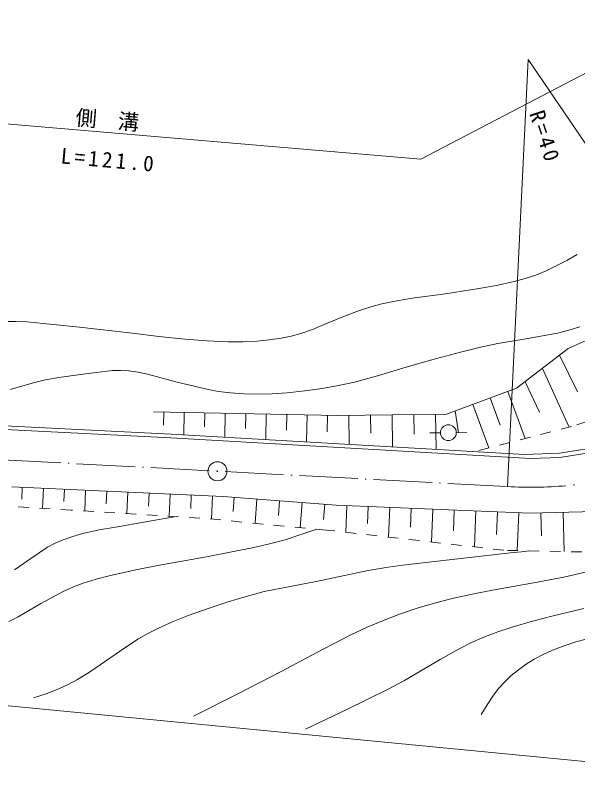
# Model space of a CAD drawing. Units: millimetres, scale not verified. Extents: x 62358 to 702358, y -11416 to 348584.
# Drawn here: x 184010 to 236948, y 214092 to 286445 of the extents above; entities that cross this region are included whole.
import ezdxf
from ezdxf.enums import TextEntityAlignment as Align

# ---------------------------------------------------------------- set-up
doc = ezdxf.new("R2010")
doc.units = ezdxf.units.MM
doc.header["$LTSCALE"] = 1000
doc.linetypes.add('USER1', pattern=[7.000001, 5.508197, -0.688525, 0.114754, -0.688525])
doc.linetypes.add('USER3', pattern=[2, 1, -1])
doc.layers.add('S-SUV', color=7, linetype='Continuous', lineweight=13)
doc.styles.add('ＭＳ ゴシック', font='')
doc.styles.get('ＭＳ ゴシック').set_extended_font_data('MS Gothic')

msp = doc.modelspace()

# ---------------------------------------------------------------- linework, layer by layer
at = {"layer": 'S-SUV'}
for p, q in [((222193, 272914), (248146, 286445)), ((230337, 242064), (232285, 282300)), ((254679, 249321), (232285, 282300)), ((222193, 272914), (152328, 278833)), ((234937, 262847), (235929, 263371)), ((235929, 263371), (236913, 263917)), ((233983, 262389), (234937, 262847)), ((232004, 261654), (233015, 261992)), ((233015, 261992), (233983, 262389)), ((229324, 261016), (230981, 261376)), ((230981, 261376), (232004, 261654)), ((224507, 260232), (227656, 260716)), ((227656, 260716), (229324, 261016)), ((219920, 259570), (221359, 259809)), ((221359, 259809), (224507, 260232)), ((236052, 255066), (247077, 260059)), ((217394, 258978), (218502, 259274)), ((218502, 259274), (219920, 259570)), ((214691, 258002), (216312, 258628)), ((216312, 258628), (217394, 258978)), ((183046, 257615), (184073, 257626)), ((184073, 257626), (185101, 257576)), ((213090, 257320), (214691, 258002)), ((185101, 257576), (190062, 257081)), ((190062, 257081), (195027, 256526)), ((210881, 256482), (211990, 256870)), ((211990, 256870), (213090, 257320)), ((236109, 256790), (237146, 257126)), ((195027, 256526), (197514, 256203)), ((197514, 256203), (200007, 255940)), ((209035, 256038), (209966, 256231)), ((209966, 256231), (210881, 256482)), ((232251, 256001), (235064, 256514)), ((235064, 256514), (236109, 256790)), ((200007, 255940), (202023, 255798)), ((202023, 255798), (204050, 255715)), ((204050, 255715), (205418, 255713)), ((205418, 255713), (206786, 255771)), ((206786, 255771), (207914, 255874)), ((207914, 255874), (209035, 256038)), ((227677, 255164), (229435, 255548)), ((229435, 255548), (232251, 256001)), ((223096, 253960), (225933, 254720)), ((225933, 254720), (227677, 255164)), ((231206, 251321), (236052, 255066)), ((220275, 253141), (223096, 253960)), ((235244, 254442), (236925, 250976)), ((188110, 252348), (190627, 252695)), ((190627, 252695), (193167, 252984)), ((193167, 252984), (193912, 253001)), ((193912, 253001), (194664, 252958)), ((194664, 252958), (195561, 252832)), ((195561, 252832), (196464, 252645)), ((196464, 252645), (199241, 251906)), ((218109, 252495), (220275, 253141)), ((233629, 253194), (236115, 247736)), ((183513, 251212), (185595, 251816)), ((185595, 251816), (186846, 252112)), ((186846, 252112), (188110, 252348)), ((199241, 251906), (202022, 251229)), ((214425, 251579), (215937, 251911)), ((215937, 251911), (218109, 252495)), ((232014, 251945), (233368, 249074)), ((202022, 251229), (203141, 251030)), ((209605, 250900), (211255, 251074)), ((211255, 251074), (212900, 251307)), ((212900, 251307), (214425, 251579)), ((224598, 248898), (231206, 251321)), ((203141, 251030), (204272, 250890)), ((204272, 250890), (205520, 250804)), ((205520, 250804), (206782, 250777)), ((206782, 250777), (208190, 250809)), ((208190, 250809), (209605, 250900)), ((228728, 250413), (229664, 247859)), ((230380, 251018), (232001, 246598)), ((227076, 249807), (228576, 245716)), ((197018, 249118), (214376, 248766)), ((197983, 249099), (197957, 247847)), ((199911, 249060), (199868, 246909)), ((201840, 249021), (201813, 247692)), ((203769, 248981), (203722, 246703)), ((205697, 248942), (205669, 247537)), ((207626, 248903), (207577, 246496)), ((214376, 248766), (224598, 248898)), ((225424, 249201), (225726, 247137)), ((174239, 248225), (198681, 247011)), ((209555, 248864), (209525, 247382)), ((211483, 248825), (211432, 246290)), ((213412, 248786), (213380, 247227)), ((215399, 248779), (215433, 246076)), ((217443, 248806), (217465, 247102)), ((219487, 248832), (219525, 245857)), ((221531, 248858), (221555, 246992)), ((223575, 248885), (223617, 245638)), ((198662, 246662), (174207, 247877)), ((198681, 247011), (231944, 245102)), ((224030, 247138), (223030, 247123)), ((225530, 247163), (226530, 247182)), ((232516, 244719), (198662, 246662)), ((235246, 245199), (239201, 245838)), ((239292, 245447), (235284, 244800)), ((231944, 245102), (235246, 245199)), ((235284, 244800), (232516, 244719)), ((183663, 242034), (203562, 241139)), ((184658, 241989), (184608, 240879)), ((186648, 241900), (186563, 240016)), ((188638, 241810), (188586, 240660)), ((190628, 241721), (190540, 239772)), ((192618, 241631), (192564, 240442)), ((194608, 241542), (194517, 239528)), ((196598, 241452), (196542, 240224)), ((198588, 241363), (198494, 239284)), ((200577, 241273), (200521, 240007)), ((202567, 241184), (202469, 239004)), ((203562, 241139), (214201, 240314)), ((204626, 241056), (204522, 239712)), ((206754, 240892), (206577, 238614)), ((208881, 240727), (208774, 239338)), ((211009, 240562), (210827, 238211)), ((213137, 240397), (213026, 238964)), ((214201, 240314), (232427, 239561)), ((215213, 240272), (215110, 237770)), ((217238, 240189), (217173, 238599)), ((219263, 240105), (219148, 237309)), ((221289, 240021), (221216, 238255)), ((223314, 239938), (223186, 236847)), ((225339, 239854), (225259, 237912)), ((227364, 239770), (227224, 236386)), ((229389, 239687), (229302, 237568)), ((231414, 239603), (231267, 236043)), ((232427, 239561), (238726, 239732)), ((233477, 239590), (233535, 237432)), ((235576, 239647), (235677, 235949)), ((196285, 238733), (199141, 239244)), ((191895, 237980), (193425, 238260)), ((193425, 238260), (196285, 238733)), ((210902, 237539), (212390, 238063)), ((188499, 237048), (189427, 237372)), ((189427, 237372), (190377, 237641)), ((190377, 237641), (191895, 237980)), ((209411, 237063), (210902, 237539)), ((187031, 236351), (187747, 236725)), ((187747, 236725), (188499, 237048)), ((206449, 236319), (207939, 236662)), ((207939, 236662), (209411, 237063)), ((185472, 235310), (187031, 236351)), ((202013, 235465), (206449, 236319)), ((230914, 235845), (231659, 235931)), ((231659, 235931), (232403, 236019)), ((183941, 234214), (185472, 235310)), ((197576, 234674), (202013, 235465)), ((220989, 234738), (225948, 235285)), ((225948, 235285), (230914, 235845)), ((195204, 234200), (197576, 234674)), ((217230, 234161), (219100, 234479)), ((219100, 234479), (220989, 234738)), ((235657, 233530), (240337, 234659)), ((192848, 233668), (195204, 234200)), ((212336, 233143), (217230, 234161)), ((189474, 232631), (190407, 232981)), ((190407, 232981), (191613, 233352)), ((191613, 233352), (192848, 233668)), ((207449, 232184), (212336, 233143)), ((232301, 232893), (235657, 233530)), ((188568, 232225), (189474, 232631)), ((227017, 231948), (228932, 232314)), ((228932, 232314), (232301, 232893)), ((186415, 231052), (188568, 232225)), ((204036, 231220), (205730, 231730)), ((205730, 231730), (207449, 232184)), ((225122, 231525), (227017, 231948)), ((184270, 229814), (186415, 231052)), ((202150, 230598), (204036, 231220)), ((221842, 230606), (223474, 231094)), ((223474, 231094), (225122, 231525)), ((200294, 229921), (202150, 230598)), ((220267, 230072), (221842, 230606)), ((234648, 229883), (237531, 230587)), ((183402, 229374), (184270, 229814)), ((198870, 229356), (200294, 229921)), ((217139, 228814), (218723, 229485)), ((218723, 229485), (220267, 230072)), ((230771, 228820), (232702, 229381)), ((232702, 229381), (234648, 229883)), ((106339, 228877), (259195, 214092)), ((196484, 228236), (197471, 228736)), ((197471, 228736), (198870, 229356)), ((215592, 228094), (217139, 228814)), ((229421, 228373), (230771, 228820)), ((195527, 227684), (196484, 228236)), ((212332, 226415), (215592, 228094)), ((228104, 227873), (229421, 228373)), ((236791, 227435), (238689, 227955)), ((193800, 226536), (195527, 227684)), ((225842, 226824), (226960, 227376)), ((226960, 227376), (228104, 227873)), ((235676, 227073), (236791, 227435)), ((192101, 225334), (193800, 226536)), ((223995, 225787), (225842, 226824)), ((233706, 226260), (234582, 226656)), ((234582, 226656), (235676, 227073)), ((209106, 224686), (212332, 226415)), ((222183, 224701), (223995, 225787)), ((232100, 225343), (232863, 225814)), ((232863, 225814), (233706, 226260)), ((190996, 224590), (192101, 225334)), ((231370, 224820), (232100, 225343)), ((189869, 223903), (190996, 224590)), ((204950, 222536), (209106, 224686)), ((220652, 223809), (222183, 224701)), ((230702, 224268), (231370, 224820)), ((188990, 223434), (189869, 223903)), ((219102, 222976), (220652, 223809)), ((229531, 223072), (230083, 223680)), ((230083, 223680), (230702, 224268)), ((186909, 222564), (188087, 223020)), ((188087, 223020), (188990, 223434)), ((215224, 221078), (219102, 222976)), ((229028, 222429), (229531, 223072)), ((185705, 222162), (186909, 222564)), ((200769, 220441), (204950, 222536)), ((228423, 221528), (229028, 222429)), ((227871, 220599), (228423, 221528)), ((211325, 219236), (215224, 221078))]:
    msp.add_line(p, q, dxfattribs=at)
at = {"layer": 'S-SUV', "linetype": 'USER3'}
for p, q in [((245403, 250763), (236372, 247723)), ((236372, 247723), (227472, 245432)), ((189277, 239849), (174068, 240785)), ((201372, 239108), (189277, 239849)), ((213302, 237976), (201372, 239108)), ((229997, 236070), (213302, 237976)), ((237331, 235914), (229997, 236070))]:
    msp.add_line(p, q, dxfattribs=at)
at = {"layer": 'S-SUV', "linetype": 'USER1'}
msp.add_line((182787, 244597), (230337, 242064), dxfattribs=at)
at = {"layer": 'S-SUV'}
for centre, radius in [((224780, 247148), 746), ((203036, 243508), 896), ((203036, 243508), 27)]:
    msp.add_circle(centre, radius, dxfattribs=at)
for start, end in [(266.6006, 275.10054), (276.16304, 276.34012)]:
    msp.add_arc((232539, 279128), 37129, start, end, dxfattribs=at)

# ---------------------------------------------------------------- texts
at = {"layer": 'S-SUV', "style": 'ＭＳ ゴシック'}
msp.add_text('側\u3000溝', height=1466, rotation=355.2, dxfattribs=at).set_placement((189587, 275682), align=Align.BOTTOM_LEFT)
at = {"layer": 'S-SUV', "char_height": 1466, "attachment_point": 7, "style": 'ＭＳ ゴシック'}
for s, insert, rotation in [('\\T1.3;R=40', (232361, 277199), 288.2), ('\\T1.3;L=121.0', (188231, 272485), 354.9)]:
    msp.add_mtext(s, dxfattribs=dict(at, insert=insert, rotation=rotation))

doc.saveas('drawing.dxf')
